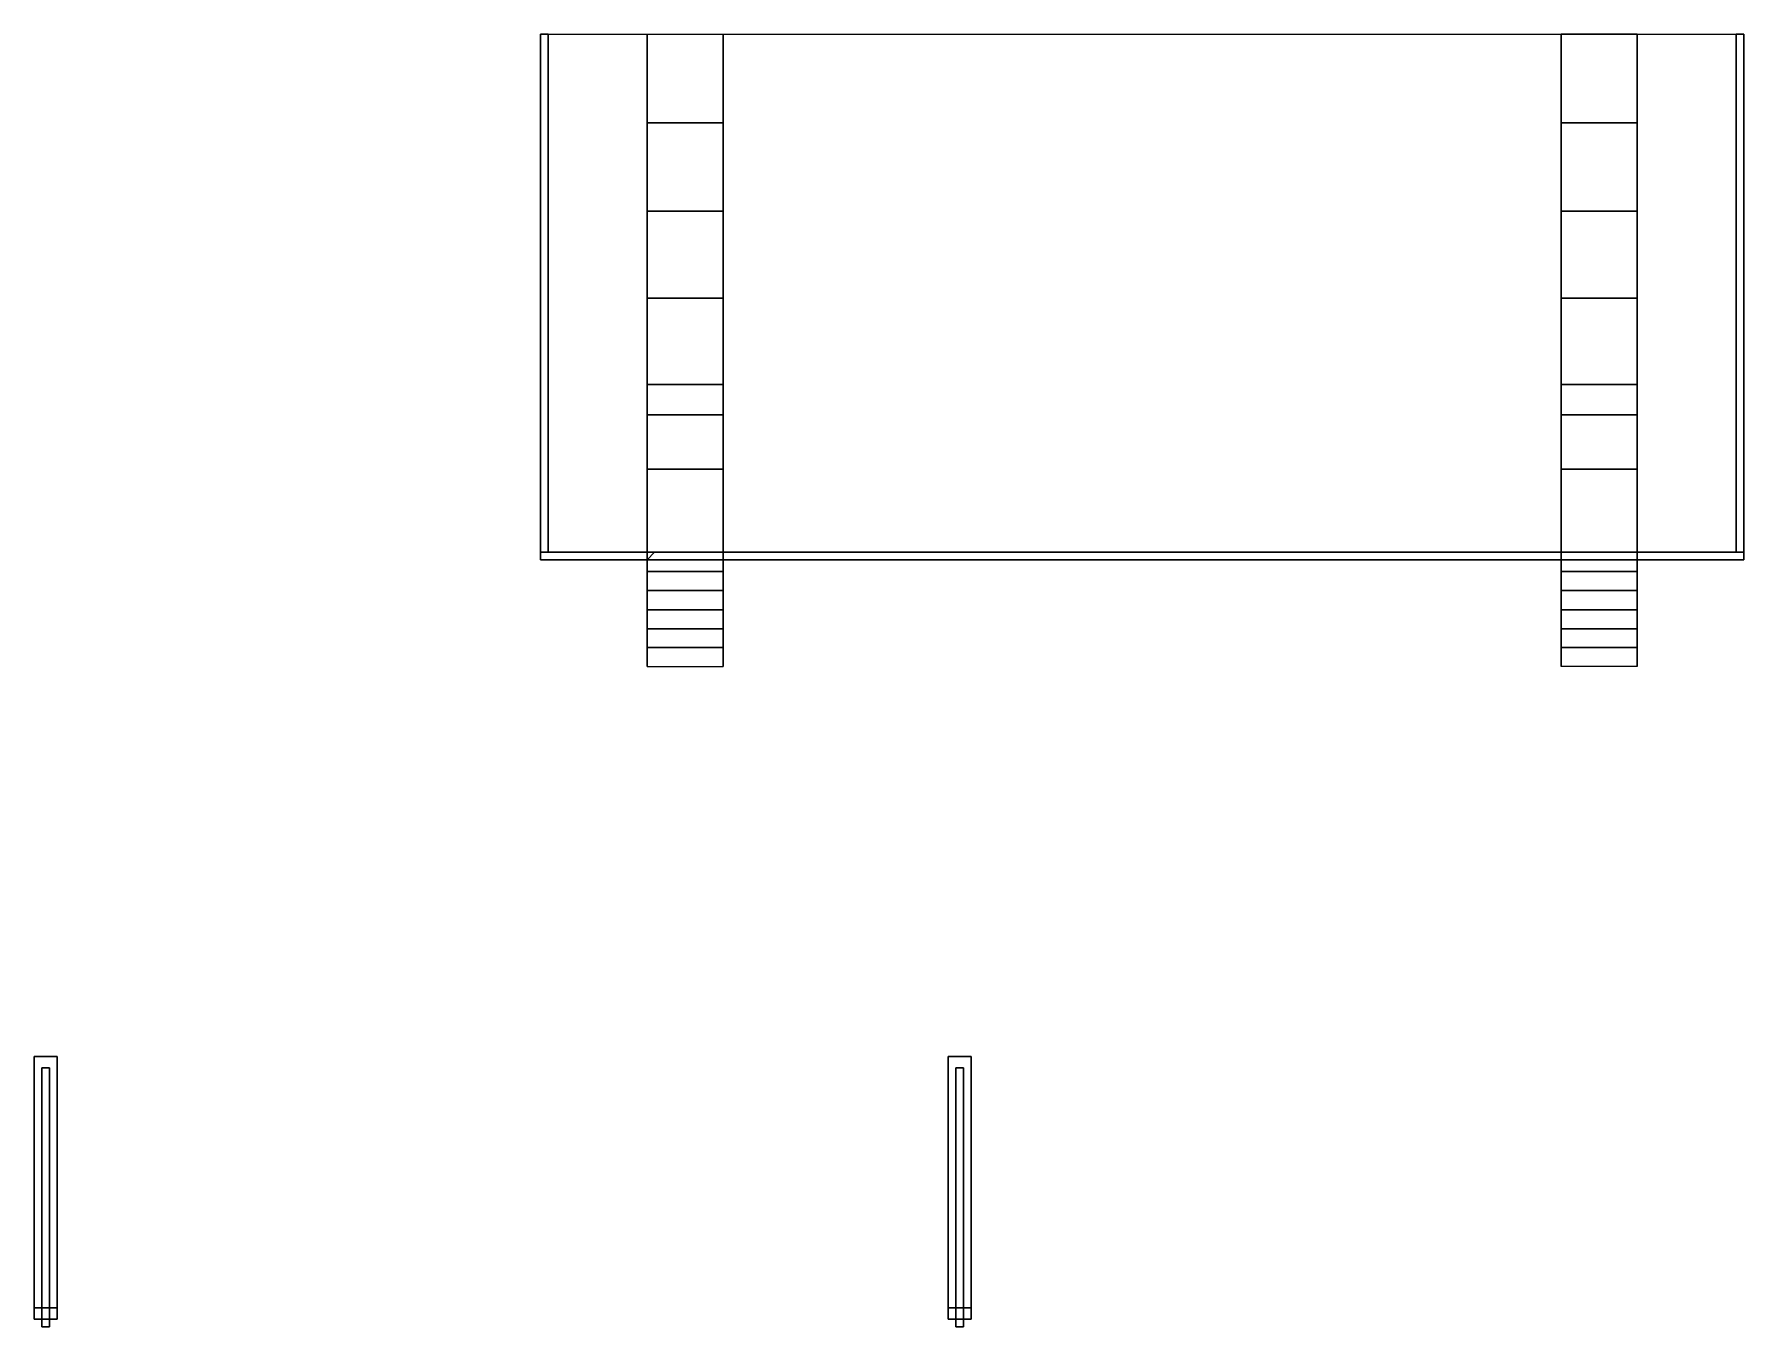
# Model space of a CAD drawing. Extents: x 147847 to 159070, y 34718 to 43203.
import ezdxf

# ---------------------------------------------------------------- set-up
doc = ezdxf.new("R2010")
doc.units = 0
doc.header["$LTSCALE"] = 200
doc.header["$MEASUREMENT"] = 0
doc.layers.add('4ELE', color=4, linetype='CONTINUOUS')
doc.layers.add('5HAT', color=5, linetype='CONTINUOUS')

msp = doc.modelspace()

# ---------------------------------------------------------------- linework, layer by layer
at = {"layer": '4ELE', "color": 163}
for p, q in [((151220, 39803, 4200), (151220, 43203, 4200)), ((159020, 39803, 4200), (159020, 43203, 4200)), ((159020, 39803, 4200), (151220, 39803, 4200))]:
    msp.add_line(p, q, dxfattribs=at)
at = {"layer": '4ELE', "color": 252}
for p, q in [((151870, 40703, 4800), (152370, 40703, 4800)), ((152370, 40703, 4650), (152370, 39803, 4650)), ((158370, 40703, 4800), (157870, 40703, 4800)), ((157870, 40703, 4650), (157870, 39803, 4650)), ((158370, 40703, 4650), (158370, 39803, 4650)), ((151870, 39053, 4200), (152370, 39053, 4200)), ((158370, 39053, 4200), (157870, 39053, 4200))]:
    msp.add_line(p, q, dxfattribs=at)
at = {"layer": '4ELE', "color": 151}
msp.add_line((151870, 40703, 4650), (151870, 39803, 4650), dxfattribs=at)
at = {"layer": '4ELE', "color": 151, "extrusion": (1, 0, 0)}
for p, q in [((151870, 39803, 4050), (151870, 39803, 4800)), ((151870, 39803, 4500), (151870, 39753, 4500)), ((151870, 39753, 4500), (151920, 39803, 4400)), ((151920, 39803, 4400), (151870, 39803, 4450)), ((151870, 39803, 4450), (151870, 39803, 4400)), ((151870, 39803, 4400), (151920, 39803, 4350)), ((151920, 39803, 4350), (151870, 39753, 4350)), ((151870, 39753, 4350), (151870, 39803, 4350))]:
    msp.add_line(p, q, dxfattribs=at)
at = {"layer": '4ELE', "extrusion": (1, 0, 0)}
for p, q in [((151870, 39053, 4800), (151870, 39803, 4800)), ((151870, 39803, 4800), (151870, 39053, 4800))]:
    msp.add_line(p, q, dxfattribs=at)
at = {"layer": '4ELE', "color": 151, "extrusion": (-1, 0, 0)}
msp.add_line((158370, 39803, 4050), (158370, 39803, 4800), dxfattribs=at)
at = {"layer": '4ELE', "extrusion": (-1, 0, 0)}
for p, q in [((158370, 39803, 4800), (158370, 39053, 4800)), ((158370, 39053, 4800), (158370, 39803, 4800))]:
    msp.add_line(p, q, dxfattribs=at)
at = {"layer": '4ELE', "color": 163}
for points in [[(151220, 43203, 4200), (159020, 43203, 4200), (159020, 39803, 4200), (151220, 39803, 4200)], [(151220, 43203, 4600), (159020, 43203, 4600), (159020, 39803, 4600), (151220, 39803, 4600)]]:
    msp.add_3dface(points, dxfattribs=at)
at = {"layer": '4ELE', "color": 252}
for points in [[(151870, 40703, 4800), (151870, 39053, 4800), (152370, 39053, 4800), (152370, 40703, 4800)], [(158370, 40703, 4800), (158370, 39053, 4800), (157870, 39053, 4800), (157870, 40703, 4800)]]:
    msp.add_3dface(points, dxfattribs=at)
at = {"layer": '5HAT', "extrusion": (1, 0, 0)}
for centre, start, end in [((43593, 12950, 151870), 247.389, 267.7319), ((43593, 12950, 152370), 247.389, 267.7319), ((43593, 12950, 151870), 242.5772, 247.389), ((43593, 12950, 152370), 242.5772, 247.389)]:
    msp.add_arc(centre, 9858, start, end, dxfattribs=at)
at = {"layer": '5HAT', "extrusion": (-1, 0, 0)}
for centre, start, end in [((-43593, 12950, -157870), 272.2681, 292.611), ((-43593, 12950, -158370), 272.2681, 292.611), ((-43593, 12950, -157870), 292.611, 297.4228), ((-43593, 12950, -158370), 292.611, 297.4228)]:
    msp.add_arc(centre, 9858, start, end, dxfattribs=at)

# ---------------------------------------------------------------- meshes
at = {"layer": '4ELE', "color": 162}
mesh = msp.add_polymesh((6, 3), dxfattribs=at)
for k, corner in enumerate([(151170, 39803, 4500), (151170, 39803, 4450), (151170, 39803, 4450), (151170, 43203, 4500), (151170, 43203, 4450), (151170, 43203, 4450), (151220, 43203, 4500), (151220, 43203, 4450), (151170, 43203, 4450), (151220, 39803, 4500), (151220, 39803, 4450), (151170, 39803, 4450), (151220, 39803, 4500), (151220, 39803, 4500), (151170, 39803, 4500), (151220, 43203, 4500), (151220, 43203, 4500), (151170, 43203, 4500)]):
    mesh.set_mesh_vertex(divmod(k, 3), corner)
mesh = msp.add_polymesh((6, 3), dxfattribs=at)
for k, corner in enumerate([(151170, 39803, 4400), (151170, 39803, 4350), (151170, 39803, 4350), (151170, 43203, 4400), (151170, 43203, 4350), (151170, 43203, 4350), (151220, 43203, 4400), (151220, 43203, 4350), (151170, 43203, 4350), (151220, 39803, 4400), (151220, 39803, 4350), (151170, 39803, 4350), (151220, 39803, 4400), (151220, 39803, 4400), (151170, 39803, 4400), (151220, 43203, 4400), (151220, 43203, 4400), (151170, 43203, 4400)]):
    mesh.set_mesh_vertex(divmod(k, 3), corner)
at = {"layer": '4ELE', "color": 252}
mesh = msp.add_polymesh((2, 7), dxfattribs=at)
for k, corner in enumerate([(151870, 43203, 4200), (151870, 42636, 4200), (151870, 42069, 4200), (151870, 41503, 4200), (151870, 40936, 4200), (151870, 40369, 4200), (151870, 39803, 4200), (151870, 43203, 3100), (151870, 42621, 3140), (151870, 42042, 3215), (151870, 41469, 3324), (151870, 40904, 3466), (151870, 40348, 3642), (151870, 39803, 3850)]):
    mesh.set_mesh_vertex(divmod(k, 7), corner)
mesh = msp.add_polymesh((2, 7), dxfattribs=at)
for k, corner in enumerate([(152370, 43203, 4200), (152370, 42636, 4200), (152370, 42069, 4200), (152370, 41503, 4200), (152370, 40936, 4200), (152370, 40369, 4200), (152370, 39803, 4200), (152370, 43203, 3100), (152370, 42621, 3140), (152370, 42042, 3215), (152370, 41469, 3324), (152370, 40904, 3466), (152370, 40348, 3642), (152370, 39803, 3850)]):
    mesh.set_mesh_vertex(divmod(k, 7), corner)
mesh = msp.add_polymesh((2, 7), dxfattribs=at)
for k, corner in enumerate([(157870, 43203, 4200), (157870, 42636, 4200), (157870, 42069, 4200), (157870, 41503, 4200), (157870, 40936, 4200), (157870, 40369, 4200), (157870, 39803, 4200), (157870, 43203, 3100), (157870, 42621, 3140), (157870, 42042, 3215), (157870, 41469, 3324), (157870, 40904, 3466), (157870, 40348, 3642), (157870, 39803, 3850)]):
    mesh.set_mesh_vertex(divmod(k, 7), corner)
mesh = msp.add_polymesh((2, 7), dxfattribs=at)
for k, corner in enumerate([(158370, 43203, 4200), (158370, 42636, 4200), (158370, 42069, 4200), (158370, 41503, 4200), (158370, 40936, 4200), (158370, 40369, 4200), (158370, 39803, 4200), (158370, 43203, 3100), (158370, 42621, 3140), (158370, 42042, 3215), (158370, 41469, 3324), (158370, 40904, 3466), (158370, 40348, 3642), (158370, 39803, 3850)]):
    mesh.set_mesh_vertex(divmod(k, 7), corner)
at = {"layer": '4ELE', "color": 162}
mesh = msp.add_polymesh((6, 3), dxfattribs=at)
for k, corner in enumerate([(159070, 39803, 4500), (159070, 39803, 4450), (159070, 39803, 4450), (159070, 43203, 4500), (159070, 43203, 4450), (159070, 43203, 4450), (159020, 43203, 4500), (159020, 43203, 4450), (159070, 43203, 4450), (159020, 39803, 4500), (159020, 39803, 4450), (159070, 39803, 4450), (159020, 39803, 4500), (159020, 39803, 4500), (159070, 39803, 4500), (159020, 43203, 4500), (159020, 43203, 4500), (159070, 43203, 4500)]):
    mesh.set_mesh_vertex(divmod(k, 3), corner)
mesh = msp.add_polymesh((6, 3), dxfattribs=at)
for k, corner in enumerate([(159070, 39803, 4400), (159070, 39803, 4350), (159070, 39803, 4350), (159070, 43203, 4400), (159070, 43203, 4350), (159070, 43203, 4350), (159020, 43203, 4400), (159020, 43203, 4350), (159070, 43203, 4350), (159020, 39803, 4400), (159020, 39803, 4350), (159070, 39803, 4350), (159020, 39803, 4400), (159020, 39803, 4400), (159070, 39803, 4400), (159020, 43203, 4400), (159020, 43203, 4400), (159070, 43203, 4400)]):
    mesh.set_mesh_vertex(divmod(k, 3), corner)
mesh = msp.add_polymesh((6, 3), dxfattribs=at)
for k, corner in enumerate([(159070, 39753, 4500), (159070, 39753, 4450), (159070, 39753, 4450), (151170, 39753, 4500), (151170, 39753, 4450), (151170, 39753, 4450), (151170, 39803, 4500), (151170, 39803, 4450), (151170, 39753, 4450), (159070, 39803, 4500), (159070, 39803, 4450), (159070, 39753, 4450), (159070, 39803, 4500), (159070, 39803, 4500), (159070, 39753, 4500), (151170, 39803, 4500), (151170, 39803, 4500), (151170, 39753, 4500)]):
    mesh.set_mesh_vertex(divmod(k, 3), corner)
mesh = msp.add_polymesh((6, 3), dxfattribs=at)
for k, corner in enumerate([(159070, 39753, 4400), (159070, 39753, 4350), (159070, 39753, 4350), (151170, 39753, 4400), (151170, 39753, 4350), (151170, 39753, 4350), (151170, 39803, 4400), (151170, 39803, 4350), (151170, 39753, 4350), (159070, 39803, 4400), (159070, 39803, 4350), (159070, 39753, 4350), (159070, 39803, 4400), (159070, 39803, 4400), (159070, 39753, 4400), (151170, 39803, 4400), (151170, 39803, 4400), (151170, 39753, 4400)]):
    mesh.set_mesh_vertex(divmod(k, 3), corner)
at = {"layer": '4ELE', "color": 252}
mesh = msp.add_polymesh((2, 7), dxfattribs=at)
for k, corner in enumerate([(151870, 39053, 4800), (151870, 39178, 4800), (151870, 39303, 4800), (151870, 39428, 4800), (151870, 39553, 4800), (151870, 39678, 4800), (151870, 39803, 4800), (151870, 39053, 4200), (151870, 39176, 4137), (151870, 39299, 4076), (151870, 39424, 4017), (151870, 39550, 3960), (151870, 39676, 3904), (151870, 39803, 3850)]):
    mesh.set_mesh_vertex(divmod(k, 7), corner)
mesh = msp.add_polymesh((2, 7), dxfattribs=at)
for k, corner in enumerate([(152370, 39053, 4800), (152370, 39178, 4800), (152370, 39303, 4800), (152370, 39428, 4800), (152370, 39553, 4800), (152370, 39678, 4800), (152370, 39803, 4800), (152370, 39053, 4200), (152370, 39176, 4137), (152370, 39299, 4076), (152370, 39424, 4017), (152370, 39550, 3960), (152370, 39676, 3904), (152370, 39803, 3850)]):
    mesh.set_mesh_vertex(divmod(k, 7), corner)
mesh = msp.add_polymesh((2, 7), dxfattribs=at)
for k, corner in enumerate([(157870, 39053, 4800), (157870, 39178, 4800), (157870, 39303, 4800), (157870, 39428, 4800), (157870, 39553, 4800), (157870, 39678, 4800), (157870, 39803, 4800), (157870, 39053, 4200), (157870, 39176, 4137), (157870, 39299, 4076), (157870, 39424, 4017), (157870, 39550, 3960), (157870, 39676, 3904), (157870, 39803, 3850)]):
    mesh.set_mesh_vertex(divmod(k, 7), corner)
mesh = msp.add_polymesh((2, 7), dxfattribs=at)
for k, corner in enumerate([(158370, 39053, 4800), (158370, 39178, 4800), (158370, 39303, 4800), (158370, 39428, 4800), (158370, 39553, 4800), (158370, 39678, 4800), (158370, 39803, 4800), (158370, 39053, 4200), (158370, 39176, 4137), (158370, 39299, 4076), (158370, 39424, 4017), (158370, 39550, 3960), (158370, 39676, 3904), (158370, 39803, 3850)]):
    mesh.set_mesh_vertex(divmod(k, 7), corner)
mesh = msp.add_polymesh((6, 3), dxfattribs=at)
for k, corner in enumerate([(147997, 36493, 9075), (147997, 36493, 9000), (147997, 36493, 9000), (147997, 34843, 9075), (147997, 34843, 9000), (147997, 34843, 9000), (147847, 34843, 9075), (147847, 34843, 9000), (147997, 34843, 9000), (147847, 36493, 9075), (147847, 36493, 9000), (147997, 36493, 9000), (147847, 36493, 9075), (147847, 36493, 9075), (147997, 36493, 9075), (147847, 34843, 9075), (147847, 34843, 9075), (147997, 34843, 9075)]):
    mesh.set_mesh_vertex(divmod(k, 3), corner)
mesh = msp.add_polymesh((6, 3), dxfattribs=at)
for k, corner in enumerate([(153997, 36493, 9075), (153997, 36493, 9000), (153997, 36493, 9000), (153997, 34843, 9075), (153997, 34843, 9000), (153997, 34843, 9000), (153847, 34843, 9075), (153847, 34843, 9000), (153997, 34843, 9000), (153847, 36493, 9075), (153847, 36493, 9000), (153997, 36493, 9000), (153847, 36493, 9075), (153847, 36493, 9075), (153997, 36493, 9075), (153847, 34843, 9075), (153847, 34843, 9075), (153997, 34843, 9075)]):
    mesh.set_mesh_vertex(divmod(k, 3), corner)
mesh = msp.add_polymesh((6, 3), dxfattribs=at)
for k, corner in enumerate([(147947, 36418, 9175), (147947, 36418, 9075), (147947, 36418, 9075), (147947, 34768, 9175), (147947, 34768, 9075), (147947, 34768, 9075), (147897, 34768, 9175), (147897, 34768, 9075), (147947, 34768, 9075), (147897, 36418, 9175), (147897, 36418, 9075), (147947, 36418, 9075), (147897, 36418, 9175), (147897, 36418, 9175), (147947, 36418, 9175), (147897, 34768, 9175), (147897, 34768, 9175), (147947, 34768, 9175)]):
    mesh.set_mesh_vertex(divmod(k, 3), corner)
mesh = msp.add_polymesh((6, 3), dxfattribs=at)
for k, corner in enumerate([(153947, 36418, 9175), (153947, 36418, 9075), (153947, 36418, 9075), (153947, 34768, 9175), (153947, 34768, 9075), (153947, 34768, 9075), (153897, 34768, 9175), (153897, 34768, 9075), (153947, 34768, 9075), (153897, 36418, 9175), (153897, 36418, 9075), (153947, 36418, 9075), (153897, 36418, 9175), (153897, 36418, 9175), (153947, 36418, 9175), (153897, 34768, 9175), (153897, 34768, 9175), (153947, 34768, 9175)]):
    mesh.set_mesh_vertex(divmod(k, 3), corner)
mesh = msp.add_polymesh((6, 3), dxfattribs=at)
for k, corner in enumerate([(147997, 34768, 9075), (147997, 34768, 8400), (147997, 34768, 8400), (147847, 34768, 9075), (147847, 34768, 8400), (147847, 34768, 8400), (147847, 34843, 9075), (147847, 34843, 8400), (147847, 34768, 8400), (147997, 34843, 9075), (147997, 34843, 8400), (147997, 34768, 8400), (147997, 34843, 9075), (147997, 34843, 9075), (147997, 34768, 9075), (147847, 34843, 9075), (147847, 34843, 9075), (147847, 34768, 9075)]):
    mesh.set_mesh_vertex(divmod(k, 3), corner)
mesh = msp.add_polymesh((6, 3), dxfattribs=at)
for k, corner in enumerate([(153997, 34768, 9075), (153997, 34768, 8400), (153997, 34768, 8400), (153847, 34768, 9075), (153847, 34768, 8400), (153847, 34768, 8400), (153847, 34843, 9075), (153847, 34843, 8400), (153847, 34768, 8400), (153997, 34843, 9075), (153997, 34843, 8400), (153997, 34768, 8400), (153997, 34843, 9075), (153997, 34843, 9075), (153997, 34768, 9075), (153847, 34843, 9075), (153847, 34843, 9075), (153847, 34768, 9075)]):
    mesh.set_mesh_vertex(divmod(k, 3), corner)
mesh = msp.add_polymesh((6, 3), dxfattribs=at)
for k, corner in enumerate([(147947, 34718, 9175), (147947, 34718, 8400), (147947, 34718, 8400), (147897, 34718, 9175), (147897, 34718, 8400), (147897, 34718, 8400), (147897, 34768, 9175), (147897, 34768, 8400), (147897, 34718, 8400), (147947, 34768, 9175), (147947, 34768, 8400), (147947, 34718, 8400), (147947, 34768, 9175), (147947, 34768, 9175), (147947, 34718, 9175), (147897, 34768, 9175), (147897, 34768, 9175), (147897, 34718, 9175)]):
    mesh.set_mesh_vertex(divmod(k, 3), corner)
mesh = msp.add_polymesh((6, 3), dxfattribs=at)
for k, corner in enumerate([(153947, 34718, 9175), (153947, 34718, 8400), (153947, 34718, 8400), (153897, 34718, 9175), (153897, 34718, 8400), (153897, 34718, 8400), (153897, 34768, 9175), (153897, 34768, 8400), (153897, 34718, 8400), (153947, 34768, 9175), (153947, 34768, 8400), (153947, 34718, 8400), (153947, 34768, 9175), (153947, 34768, 9175), (153947, 34718, 9175), (153897, 34768, 9175), (153897, 34768, 9175), (153897, 34718, 9175)]):
    mesh.set_mesh_vertex(divmod(k, 3), corner)
at = {"layer": '5HAT'}
mesh = msp.add_polymesh((2, 7), dxfattribs=at)
for k, corner in enumerate([(151870, 39803, 3850), (151870, 40348, 3642), (151870, 40904, 3466), (151870, 41469, 3324), (151870, 42042, 3215), (151870, 42621, 3140), (151870, 43203, 3100), (152370, 39803, 3850), (152370, 40348, 3642), (152370, 40904, 3466), (152370, 41469, 3324), (152370, 42042, 3215), (152370, 42621, 3140), (152370, 43203, 3100)]):
    mesh.set_mesh_vertex(divmod(k, 7), corner)
mesh = msp.add_polymesh((2, 7), dxfattribs=at)
for k, corner in enumerate([(158370, 39803, 3850), (158370, 40348, 3642), (158370, 40904, 3466), (158370, 41469, 3324), (158370, 42042, 3215), (158370, 42621, 3140), (158370, 43203, 3100), (157870, 39803, 3850), (157870, 40348, 3642), (157870, 40904, 3466), (157870, 41469, 3324), (157870, 42042, 3215), (157870, 42621, 3140), (157870, 43203, 3100)]):
    mesh.set_mesh_vertex(divmod(k, 7), corner)
mesh = msp.add_polymesh((2, 7), dxfattribs=at)
for k, corner in enumerate([(151870, 39803, 3850), (151870, 39676, 3904), (151870, 39550, 3960), (151870, 39424, 4017), (151870, 39299, 4076), (151870, 39176, 4137), (151870, 39053, 4200), (152370, 39803, 3850), (152370, 39676, 3904), (152370, 39550, 3960), (152370, 39424, 4017), (152370, 39299, 4076), (152370, 39176, 4137), (152370, 39053, 4200)]):
    mesh.set_mesh_vertex(divmod(k, 7), corner)
mesh = msp.add_polymesh((2, 7), dxfattribs=at)
for k, corner in enumerate([(158370, 39803, 3850), (158370, 39676, 3904), (158370, 39550, 3960), (158370, 39424, 4017), (158370, 39299, 4076), (158370, 39176, 4137), (158370, 39053, 4200), (157870, 39803, 3850), (157870, 39676, 3904), (157870, 39550, 3960), (157870, 39424, 4017), (157870, 39299, 4076), (157870, 39176, 4137), (157870, 39053, 4200)]):
    mesh.set_mesh_vertex(divmod(k, 7), corner)

doc.saveas('drawing.dxf')
